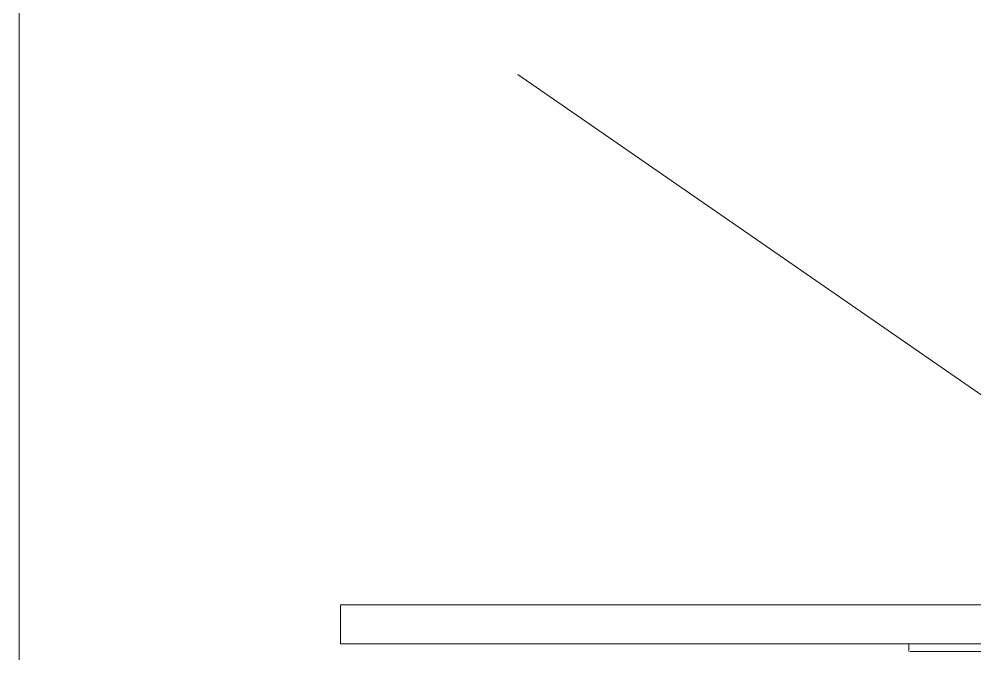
# Model space of a CAD drawing. Header units: inches. Extents: x 20230 to 40520, y -638 to 835.
# Drawn here: x 29225.03 to 29255.66, y 28.43 to 48.75 of the extents above; entities that cross this region are included whole.
import ezdxf

# ---------------------------------------------------------------- set-up
doc = ezdxf.new("R2010")
doc.units = ezdxf.units.IN
doc.header["$MEASUREMENT"] = 0
for name, color, linetype, lineweight in [('A-ANNO-KEYN', 231, 'Continuous', 9), ('A-GLAZ-CWMG', 51, 'Continuous', 9), ('I-FURN', 30, 'Continuous', 9)]:
    doc.layers.add(name, color=color, linetype=linetype, lineweight=lineweight)

# ---------------------------------------------------------------- blocks, each defined once
blk = doc.blocks.new('Falcon 7700 Series Pedestal Base - 36_ Square Top x 30_ - Wheelchair Height-V23-Elevation - South')
at = {"layer": 'I-FURN'}
for p, q in [((26173.129, 30), (26197.015, 30)), ((26173.129, 28.75), (26173.129, 30)), ((26197.015, 28.75), (26173.129, 28.75)), ((26191.335, 28.75), (26191.335, 28.5)), ((26193.668, 28.5), (26191.378, 28.5))]:
    blk.add_line(p, q, dxfattribs=at)
blk = doc.blocks.new('Rectangular Mullion - Exterior 2_ x 4_5_-1142343-Elevation - South')
at = {"layer": 'A-GLAZ-CWMG'}
blk.add_line((26018.078, 2), (26018.078, 96), dxfattribs=at)

msp = doc.modelspace()

# ---------------------------------------------------------------- linework, layer by layer
at = {"layer": 'A-ANNO-KEYN', "color": 153}
msp.add_line((29241.013, 46.974), (29406.455, -67.308), dxfattribs=at)

# ---------------------------------------------------------------- block references
at = {"layer": 'A-GLAZ-CWMG'}
msp.add_blockref('Rectangular Mullion - Exterior 2_ x 4_5_-1142343-Elevation - South', (3206.955, 0), dxfattribs=at)
at = {"layer": 'I-FURN'}
msp.add_blockref('Falcon 7700 Series Pedestal Base - 36_ Square Top x 30_ - Wheelchair Height-V23-Elevation - South', (3062.205, 0), dxfattribs=at)

doc.saveas('drawing.dxf')
